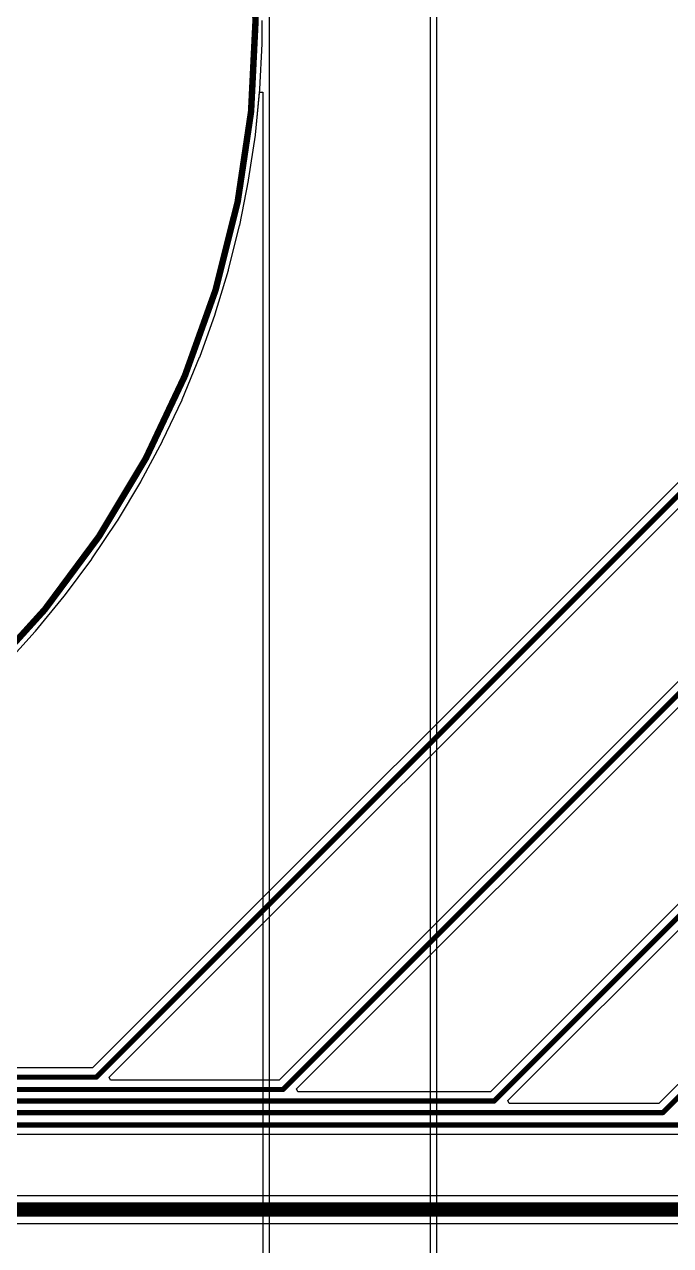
# Model space of a CAD drawing. Header units: inches. Extents: x -89 to 427, y -87 to 99.
# Drawn here: x 27.42 to 52.83, y -48.18 to -0.15 of the extents above; entities that cross this region are included whole.
import ezdxf

# ---------------------------------------------------------------- set-up
doc = ezdxf.new("R2010")
doc.units = ezdxf.units.IN
for name, color, linetype in [('Board_Outline', 56, 'Continuous'), ('Bottom Layer', 5, 'Continuous'), ('Multi-Layer', 9, 'Continuous'), ('Top Layer', 1, 'Continuous')]:
    doc.layers.add(name, color=color, linetype=linetype)

msp = doc.modelspace()

# ---------------------------------------------------------------- linework, layer by layer
at = {"layer": 'Board_Outline'}
for points in [[(87.312, 0, 0.254, 0.254, 1), (-87.312, 0, 0.254, 0.254, 1)], [(36.513, 0, 0.254, 0.254, 1), (-36.513, 0, 0.254, 0.254, 1)]]:
    msp.add_lwpolyline(points, format="xyseb", close=True, dxfattribs=at)
at = {"layer": 'Bottom Layer'}
for p, q in [((36.771, -0.896), (36.771, 0)), ((36.683, -2.7), (36.771, -0.909)), ((36.77, -0.903), (36.771, -0.896)), ((36.771, -0.909), (36.77, -0.903)), ((70.152, -1.141), (30.101, -41.192)), ((30.761, -41.557), (70.559, -1.76)), ((36.507, -4.496), (36.682, -2.712)), ((36.682, -2.706), (36.683, -2.7)), ((36.682, -2.712), (36.682, -2.706)), ((36.242, -6.282), (36.505, -4.509)), ((36.505, -4.502), (36.507, -4.496)), ((36.505, -4.509), (36.505, -4.502)), ((35.89, -8.053), (36.24, -6.295)), ((36.24, -6.288), (36.242, -6.282)), ((36.24, -6.295), (36.24, -6.288)), ((35.452, -9.804), (35.887, -8.065)), ((35.887, -8.065), (35.888, -8.059)), ((35.888, -8.059), (35.89, -8.053)), ((69.619, -9.497), (37.442, -41.674)), ((34.928, -11.532), (35.448, -9.816)), ((35.448, -9.816), (35.449, -9.81)), ((35.449, -9.81), (35.452, -9.804)), ((38.127, -42.014), (70.026, -10.116)), ((34.32, -13.232), (34.924, -11.544)), ((34.924, -11.544), (34.925, -11.538)), ((34.925, -11.538), (34.928, -11.532)), ((33.629, -14.9), (34.315, -13.244)), ((34.315, -13.244), (34.317, -13.237)), ((34.317, -13.237), (34.32, -13.232)), ((32.858, -16.532), (33.624, -14.912)), ((33.624, -14.912), (33.626, -14.905)), ((33.626, -14.905), (33.629, -14.9)), ((32.007, -18.124), (32.852, -16.543)), ((32.852, -16.543), (32.854, -16.537)), ((32.854, -16.537), (32.858, -16.532)), ((31.079, -19.673), (32.001, -18.136)), ((32.001, -18.136), (32.003, -18.129)), ((32.003, -18.129), (32.007, -18.124)), ((70.102, -17.778), (45.748, -42.132)), ((46.433, -42.472), (70.508, -18.397)), ((30.076, -21.174), (31.072, -19.684)), ((31.072, -19.684), (31.075, -19.678)), ((31.075, -19.678), (31.079, -19.673)), ((29.001, -22.625), (30.069, -21.185)), ((30.069, -21.185), (30.072, -21.179)), ((30.072, -21.179), (30.076, -21.174)), ((27.856, -24.02), (28.993, -22.635)), ((28.993, -22.635), (28.996, -22.629)), ((28.996, -22.629), (29.001, -22.625)), ((26.644, -25.358), (27.848, -24.03)), ((27.848, -24.03), (27.851, -24.025)), ((27.851, -24.025), (27.856, -24.02)), ((68.806, -26.16), (52.377, -42.589)), ((30.101, -41.192), (-0.281, -41.192)), ((30.81, -41.674), (30.761, -41.557)), ((37.442, -41.674), (30.81, -41.674)), ((38.176, -42.132), (38.127, -42.014)), ((45.748, -42.132), (38.176, -42.132)), ((46.482, -42.589), (46.433, -42.472)), ((52.377, -42.589), (46.482, -42.589)), ((-28.688, -43.797), (59.03, -43.797)), ((67.543, -46.218), (-6.495, -46.218)), ((-6.086, -47.305), (67.769, -47.305))]:
    msp.add_line(p, q, dxfattribs=at)
for points in [[(30.251, -41.554, 0.203, 0.203, 0), (70.409, -1.397, 0.203, 0.203, 0)], [(37.592, -42.037, 0.203, 0.203, 0), (69.875, -9.754, 0.203, 0.203, 0)], [(45.898, -42.494, 0.203, 0.203, 0), (70.358, -18.034, 0.203, 0.203, 0)], [(52.527, -42.951, 0.203, 0.203, 0), (69.063, -26.416, 0.203, 0.203, 0)], [(-27.946, -41.554, 0.203, 0.203, 0), (30.251, -41.554, 0.203, 0.203, 0)], [(-28.145, -42.037, 0.203, 0.203, 0), (37.592, -42.037, 0.203, 0.203, 0)], [(-28.335, -42.494, 0.203, 0.203, 0), (45.898, -42.494, 0.203, 0.203, 0)], [(-28.524, -42.951, 0.203, 0.203, 0), (52.527, -42.951, 0.203, 0.203, 0)], [(-28.688, -43.434, 0.203, 0.203, 0), (59.03, -43.434, 0.203, 0.203, 0)], [(-6.629, -46.761, 0.559, 0.559, 0), (67.769, -46.761, 0.559, 0.559, 0)]]:
    msp.add_lwpolyline(points, format="xyseb", dxfattribs=at)
for points in [[(30.201, -41.554, 0.102, 0.102, 1), (30.302, -41.554, 0.102, 0.102, 1)], [(30.201, -41.554, 0.102, 0.102, 1), (30.302, -41.554, 0.102, 0.102, 1)], [(37.541, -42.037, 0.102, 0.102, 1), (37.643, -42.037, 0.102, 0.102, 1)], [(37.541, -42.037, 0.102, 0.102, 1), (37.643, -42.037, 0.102, 0.102, 1)], [(45.847, -42.494, 0.102, 0.102, 1), (45.949, -42.494, 0.102, 0.102, 1)], [(45.847, -42.494, 0.102, 0.102, 1), (45.949, -42.494, 0.102, 0.102, 1)], [(52.476, -42.951, 0.102, 0.102, 1), (52.578, -42.951, 0.102, 0.102, 1)], [(52.476, -42.951, 0.102, 0.102, 1), (52.578, -42.951, 0.102, 0.102, 1)]]:
    msp.add_lwpolyline(points, format="xyseb", close=True, dxfattribs=at)
at = {"layer": 'Multi-Layer'}
for p, q in [((36.513, -0.896), (36.513, 0)), ((36.425, -2.687), (36.513, -0.896)), ((36.249, -4.471), (36.425, -2.687)), ((35.986, -6.244), (36.249, -4.471)), ((35.636, -8.002), (35.986, -6.244)), ((35.2, -9.741), (35.636, -8.002)), ((34.68, -11.457), (35.2, -9.741)), ((34.076, -13.145), (34.68, -11.457)), ((33.39, -14.801), (34.076, -13.145)), ((32.624, -16.421), (33.39, -14.801)), ((31.779, -18.002), (32.624, -16.421)), ((30.857, -19.54), (31.779, -18.002)), ((29.861, -21.031), (30.857, -19.54)), ((28.793, -22.47), (29.861, -21.031)), ((27.656, -23.856), (28.793, -22.47)), ((26.452, -25.184), (27.656, -23.856))]:
    msp.add_line(p, q, dxfattribs=at)
at = {"layer": 'Top Layer'}
for p, q in [((37.059, -54.966), (37.059, 48.793)), ((43.383, 48.489), (43.383, -58.852)), ((43.642, -58.852), (43.642, 48.489)), ((36.507, -4.496), (36.673, -2.81)), ((36.673, -2.81), (36.8, -2.816)), ((36.8, -2.816), (36.8, -54.707)), ((36.242, -6.282), (36.505, -4.509)), ((36.505, -4.502), (36.507, -4.496)), ((36.505, -4.509), (36.505, -4.502)), ((35.89, -8.053), (36.24, -6.295)), ((36.24, -6.288), (36.242, -6.282)), ((36.24, -6.295), (36.24, -6.288)), ((35.452, -9.804), (35.887, -8.065)), ((35.887, -8.065), (35.888, -8.059)), ((35.888, -8.059), (35.89, -8.053)), ((34.928, -11.532), (35.448, -9.816)), ((35.448, -9.816), (35.449, -9.81)), ((35.449, -9.81), (35.452, -9.804)), ((34.32, -13.232), (34.924, -11.544)), ((34.924, -11.544), (34.925, -11.538)), ((34.925, -11.538), (34.928, -11.532)), ((33.629, -14.9), (34.315, -13.244)), ((34.315, -13.244), (34.317, -13.237)), ((34.317, -13.237), (34.32, -13.232)), ((32.858, -16.532), (33.624, -14.912)), ((33.624, -14.912), (33.626, -14.905)), ((33.626, -14.905), (33.629, -14.9)), ((32.007, -18.124), (32.852, -16.543)), ((32.852, -16.543), (32.854, -16.537)), ((32.854, -16.537), (32.858, -16.532)), ((31.079, -19.673), (32.001, -18.136)), ((32.001, -18.136), (32.003, -18.129)), ((32.003, -18.129), (32.007, -18.124)), ((30.076, -21.174), (31.072, -19.684)), ((31.072, -19.684), (31.075, -19.678)), ((31.075, -19.678), (31.079, -19.673)), ((29.001, -22.625), (30.069, -21.185)), ((30.069, -21.185), (30.072, -21.179)), ((30.072, -21.179), (30.076, -21.174)), ((27.856, -24.02), (28.993, -22.635)), ((28.993, -22.635), (28.996, -22.629)), ((28.996, -22.629), (29.001, -22.625)), ((26.644, -25.358), (27.848, -24.03)), ((27.848, -24.03), (27.851, -24.025)), ((27.851, -24.025), (27.856, -24.02))]:
    msp.add_line(p, q, dxfattribs=at)

doc.saveas('drawing.dxf')
